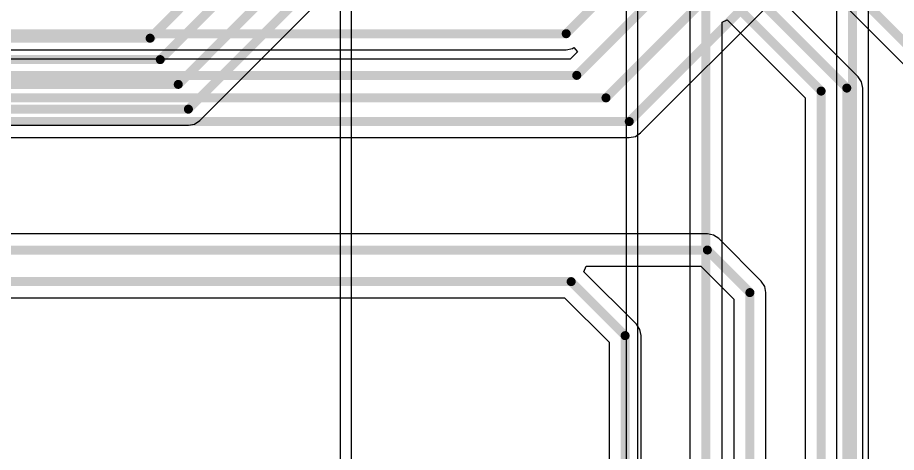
# Model space of a CAD drawing. Header units: inches. Extents: x 0 to 5271, y 0 to 5417.
# Drawn here: x 88.42 to 108.26, y 28.58 to 38.39 of the extents above; entities that cross this region are included whole.
import ezdxf

# ---------------------------------------------------------------- set-up
doc = ezdxf.new("R2010")
doc.units = ezdxf.units.IN
for name, color, linetype in [('L3_SIG1', 76, 'Continuous'), ('L4_PWR', 90, 'Continuous'), ('L6_SIG2', 130, 'Continuous'), ('Top Layer', 1, 'Continuous')]:
    doc.layers.add(name, color=color, linetype=linetype)

msp = doc.modelspace()

# ---------------------------------------------------------------- linework, layer by layer
at = {"layer": 'L3_SIG1'}
for p, q in [((107.62676214, 27.86381778), (107.62676214, 72.52754608)), ((102.48298782, 35.78623018), (106.78429494, 40.08753984)), ((106.9016277, 40.03893694), (106.9016277, 28.01398512)), ((100.80390304, 37.66123023999999), (100.94265054, 37.68883242)), ((100.94265054, 37.68883242), (100.97587882, 37.71103455999999)), ((100.97587882, 37.71103455999999), (101.05683624, 37.61238604)), ((26.42369112, 37.66123278), (100.80389034, 37.66123278)), ((100.80389034, 37.66123278), (100.80390304, 37.66123023999999)), ((101.05683624, 37.61238604), (100.8916575, 37.4472073)), ((100.8916575, 37.4472073), (32.86824262, 37.4472073)), ((102.22661292, 35.68003532), (102.36536042, 35.7076375)), ((102.36536042, 35.7076375), (102.48298782, 35.78623018)), ((33.42418512, 35.68003786), (102.22660022, 35.68003786)), ((102.22660022, 35.68003786), (102.22661292, 35.68003532))]:
    msp.add_line(p, q, dxfattribs=at)
for points in [[(107.26419492, 27.86380508, 0.2032, 0.2032, 0), (107.26419492, 74.19340507999999, 0.2032, 0.2032, 0)], [(100.80390304, 38.0238, 0.2032, 0.2032, 0), (104.8004, 42.02029696, 0.2032, 0.2032, 0)], [(101.04184008, 37.08464008, 0.2032, 0.2032, 0), (105.4354, 41.4782, 0.2032, 0.2032, 0)], [(101.70157206, 36.57599999999999, 0.2032, 0.2032, 0), (106.03112652, 40.90555446, 0.2032, 0.2032, 0)], [(102.22661292, 36.04260507999999, 0.2032, 0.2032, 0), (106.8324, 40.64839216, 0.2032, 0.2032, 0)], [(24.35000464, 38.0238, 0.2032, 0.2032, 0), (100.80390304, 38.0238, 0.2032, 0.2032, 0)], [(32.86822992, 37.08464008, 0.2032, 0.2032, 0), (101.04184008, 37.08464008, 0.2032, 0.2032, 0)], [(33.1498448, 36.57599999999999, 0.2032, 0.2032, 0), (101.70157206, 36.57599999999999, 0.2032, 0.2032, 0)], [(33.27400507999999, 36.04260507999999, 0.2032, 0.2032, 0), (102.22661292, 36.04260507999999, 0.2032, 0.2032, 0)]]:
    msp.add_lwpolyline(points, format="xyseb", dxfattribs=at)
for points in [[(100.75310304, 38.0238, 0.1016, 0.1016, 1), (100.85470304, 38.0238, 0.1016, 0.1016, 1)], [(100.75310304, 38.0238, 0.1016, 0.1016, 1), (100.85470304, 38.0238, 0.1016, 0.1016, 1)], [(100.99104008, 37.08464008, 0.1016, 0.1016, 1), (101.09264008, 37.08464008, 0.1016, 0.1016, 1)], [(100.99104008, 37.08464008, 0.1016, 0.1016, 1), (101.09264008, 37.08464008, 0.1016, 0.1016, 1)], [(101.65077206, 36.57599999999999, 0.1016, 0.1016, 1), (101.75237206, 36.57599999999999, 0.1016, 0.1016, 1)], [(101.65077206, 36.57599999999999, 0.1016, 0.1016, 1), (101.75237206, 36.57599999999999, 0.1016, 0.1016, 1)], [(102.17581292, 36.04260507999999, 0.1016, 0.1016, 1), (102.27741292, 36.04260507999999, 0.1016, 0.1016, 1)], [(102.17581292, 36.04260507999999, 0.1016, 0.1016, 1), (102.27741292, 36.04260507999999, 0.1016, 0.1016, 1)]]:
    msp.add_lwpolyline(points, format="xyseb", close=True, dxfattribs=at)
at = {"layer": 'L4_PWR'}
for p, q in [((102.15852822, 58.24209332), (102.15852822, 16.15450414)), ((102.41750408, 16.15450414), (102.41750408, 58.24209332)), ((95.96119999999999, 20.3304648), (95.96119999999999, 45.69459999999999)), ((95.70222414, 45.43562413999999), (95.70222414, 21.13961736))]:
    msp.add_line(p, q, dxfattribs=at)
at = {"layer": 'L6_SIG2'}
for p, q in [((92.5345749, 36.0656251), (107.3476136, 50.87866634)), ((32.91618004, 35.95943278), (92.2781873, 35.95943278)), ((92.2781873, 35.95943278), (92.2782, 35.95943024)), ((92.2782, 35.95943024), (92.41694749999999, 35.98703242)), ((92.41694749999999, 35.98703242), (92.5345749, 36.0656251)), ((103.98926878, 33.50957229999999), (33.53289966, 33.50957229999999)), ((103.98928148, 33.50957484), (103.98926878, 33.50957229999999)), ((104.12802898, 33.48197266), (103.98928148, 33.50957484)), ((104.24565638, 33.40337998), (104.12802898, 33.48197266)), ((105.2057586, 32.44327522), (104.24565638, 33.40337998)), ((101.20531194, 32.65743786), (101.25185998, 32.78443786)), ((101.25185998, 32.78443786), (103.8390989, 32.78443786)), ((103.8390989, 32.78443786), (104.5868241, 32.0367152)), ((102.38976728, 31.47297998), (101.20531194, 32.65743786)), ((105.20576622, 32.44327014), (105.2057586, 32.44327522)), ((105.2843589, 32.32564274), (105.20576622, 32.44327014)), ((105.31196108, 32.18689524), (105.2843589, 32.32564274)), ((105.31195854, 32.18688254), (105.31196108, 32.18689524)), ((105.31195854, 16.439261), (105.31195854, 32.18688254)), ((32.76876606, 32.07140906), (100.76584114, 32.07140906)), ((100.76584114, 32.07140906), (101.77083278, 31.06641996)), ((104.5868241, 32.0367152), (104.5868241, 13.22947062)), ((102.3897749, 31.4729749), (102.38976728, 31.47297998)), ((102.46836758, 31.3553475), (102.3897749, 31.4729749)), ((102.49596976, 31.2166), (102.46836758, 31.3553475)), ((102.49596722, 31.2165873), (102.49596976, 31.2166)), ((102.49596722, 16.046577), (102.49596722, 31.2165873)), ((101.77083278, 31.06641996), (101.77083278, 13.4047992))]:
    msp.add_line(p, q, dxfattribs=at)
for points in [[(91.6432, 37.4396, 0.2032, 0.2032, 0), (105.4608, 51.25719999999999, 0.2032, 0.2032, 0)], [(92.2782, 36.322, 0.2032, 0.2032, 0), (107.09124632, 51.13504631999999, 0.2032, 0.2032, 0)], [(92.04960254, 36.88080254, 0.2032, 0.2032, 0), (106.0196, 50.85079999999999, 0.2032, 0.2032, 0)], [(91.4146, 37.9222, 0.2032, 0.2032, 0), (101.5746, 48.0822, 0.2032, 0.2032, 0)], [(32.385, 37.9222, 0.2032, 0.2032, 0), (91.4146, 37.9222, 0.2032, 0.2032, 0)], [(32.639, 37.4396, 0.2032, 0.2032, 0), (91.6432, 37.4396, 0.2032, 0.2032, 0)], [(32.7152, 36.88079999999999, 0.2032, 0.2032, 0), (92.04960254, 36.88080254, 0.2032, 0.2032, 0)], [(32.766, 36.322, 0.2032, 0.2032, 0), (92.2782, 36.322, 0.2032, 0.2032, 0)], [(33.11199371999999, 33.14700508, 0.2032, 0.2032, 0), (103.98928148, 33.14700508, 0.2032, 0.2032, 0)], [(103.98928148, 33.14700508, 0.2032, 0.2032, 0), (104.94939132, 32.18689524, 0.2032, 0.2032, 0)], [(32.34786012, 32.43397628, 0.2032, 0.2032, 0), (100.91602372, 32.43397628, 0.2032, 0.2032, 0)], [(100.91602372, 32.43397628, 0.2032, 0.2032, 0), (102.1334, 31.2166, 0.2032, 0.2032, 0)], [(104.94939132, 12.80856468, 0.2032, 0.2032, 0), (104.94939132, 32.18689524, 0.2032, 0.2032, 0)], [(102.1334, 13.25461916, 0.2032, 0.2032, 0), (102.1334, 31.2166, 0.2032, 0.2032, 0)]]:
    msp.add_lwpolyline(points, format="xyseb", dxfattribs=at)
for points in [[(91.3638, 37.9222, 0.1016, 0.1016, 1), (91.46539999999999, 37.9222, 0.1016, 0.1016, 1)], [(91.3638, 37.9222, 0.1016, 0.1016, 1), (91.46539999999999, 37.9222, 0.1016, 0.1016, 1)], [(91.5924, 37.4396, 0.1016, 0.1016, 1), (91.69399999999999, 37.4396, 0.1016, 0.1016, 1)], [(91.5924, 37.4396, 0.1016, 0.1016, 1), (91.69399999999999, 37.4396, 0.1016, 0.1016, 1)], [(91.99880254, 36.88080254, 0.1016, 0.1016, 1), (92.10040254, 36.88080254, 0.1016, 0.1016, 1)], [(91.99880254, 36.88080254, 0.1016, 0.1016, 1), (92.10040254, 36.88080254, 0.1016, 0.1016, 1)], [(92.22739999999999, 36.322, 0.1016, 0.1016, 1), (92.329, 36.322, 0.1016, 0.1016, 1)], [(92.22739999999999, 36.322, 0.1016, 0.1016, 1), (92.329, 36.322, 0.1016, 0.1016, 1)], [(103.93848148, 33.14700508, 0.1016, 0.1016, 1), (104.04008148, 33.14700508, 0.1016, 0.1016, 1)], [(103.93848148, 33.14700508, 0.1016, 0.1016, 1), (104.04008148, 33.14700508, 0.1016, 0.1016, 1)], [(100.86522372, 32.43397628, 0.1016, 0.1016, 1), (100.96682372, 32.43397628, 0.1016, 0.1016, 1)], [(100.86522372, 32.43397628, 0.1016, 0.1016, 1), (100.96682372, 32.43397628, 0.1016, 0.1016, 1)], [(104.89859132, 32.18689524, 0.1016, 0.1016, 1), (105.00019132, 32.18689524, 0.1016, 0.1016, 1)], [(104.89859132, 32.18689524, 0.1016, 0.1016, 1), (105.00019132, 32.18689524, 0.1016, 0.1016, 1)], [(102.0826, 31.2166, 0.1016, 0.1016, 1), (102.1842, 31.2166, 0.1016, 0.1016, 1)], [(102.0826, 31.2166, 0.1016, 0.1016, 1), (102.1842, 31.2166, 0.1016, 0.1016, 1)]]:
    msp.add_lwpolyline(points, format="xyseb", close=True, dxfattribs=at)
at = {"layer": 'Top Layer'}
for p, q in [((107.3922414, 37.05407626), (95.89694054, 48.54937966)), ((97.27799442, 48.47414486), (115.4949557, 30.25718612)), ((103.5953605, 38.53901613999999), (103.5953605, 17.33978498)), ((104.32049494, 38.2873885), (104.4378277, 38.3359914)), ((104.32049494, 17.48995486), (104.32049494, 38.2873885)), ((104.4378277, 38.3359914), (106.1939329, 36.5798862)), ((107.39224902, 37.05407118), (107.3922414, 37.05407626)), ((107.4708417, 36.93644378), (107.39224902, 37.05407118)), ((107.49844388, 36.79769628), (107.4708417, 36.93644378)), ((107.49844134, 36.79768358), (107.49844388, 36.79769628)), ((107.49844134, 26.55794282), (107.49844134, 36.79768358)), ((106.1939329, 36.5798862), (106.1939329, 17.49711258))]:
    msp.add_line(p, q, dxfattribs=at)
for points in [[(81.03960424, 62.24696212, 0.2032, 0.2032, 0), (106.55650012, 36.73006624, 0.2032, 0.2032, 0)], [(97.53436932, 48.73051975999999, 0.2032, 0.2032, 0), (115.85752292, 30.40736616, 0.2032, 0.2032, 0)], [(95.53437331999999, 48.39919707999999, 0.2032, 0.2032, 0), (107.13587412, 36.79769628, 0.2032, 0.2032, 0)], [(103.95792772, 17.33977228, 0.2032, 0.2032, 0), (103.95792772, 38.68919872, 0.2032, 0.2032, 0)], [(107.13587412, 26.13703688, 0.2032, 0.2032, 0), (107.13587412, 36.79769628, 0.2032, 0.2032, 0)], [(106.55650012, 17.49709988, 0.2032, 0.2032, 0), (106.55650012, 36.73006624, 0.2032, 0.2032, 0)]]:
    msp.add_lwpolyline(points, format="xyseb", dxfattribs=at)
for points in [[(107.08507412, 36.79769628, 0.1016, 0.1016, 1), (107.18667412, 36.79769628, 0.1016, 0.1016, 1)], [(107.08507412, 36.79769628, 0.1016, 0.1016, 1), (107.18667412, 36.79769628, 0.1016, 0.1016, 1)], [(106.50570012, 36.73006624, 0.1016, 0.1016, 1), (106.60730012, 36.73006624, 0.1016, 0.1016, 1)], [(106.50570012, 36.73006624, 0.1016, 0.1016, 1), (106.60730012, 36.73006624, 0.1016, 0.1016, 1)]]:
    msp.add_lwpolyline(points, format="xyseb", close=True, dxfattribs=at)

doc.saveas('drawing.dxf')
